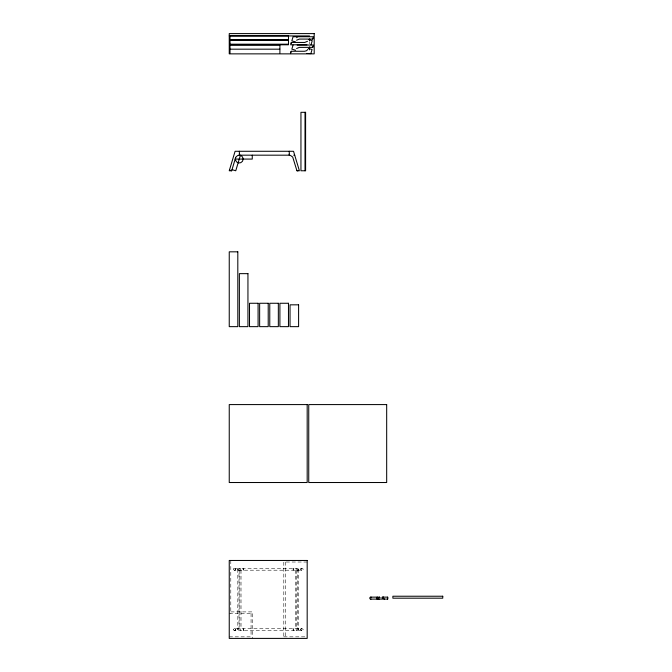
<?xml version="1.0" encoding="UTF-8"?>
<svg xmlns="http://www.w3.org/2000/svg" width="672" height="672" viewBox="0 0 672 672"><rect width="100%" height="100%" fill="white"/><g stroke="black" fill="none" stroke-linecap="round" stroke-linejoin="round"><path stroke-width="0.5" stroke-dasharray="3.36 2.52" d="M237.812 570.2L237.821 569.226L238.846 570.2M297.57 628.656L298.603 629.63L298.603 628.656M234.587 570.2A0.991 0.991 0 0 0 235.57 569.344L235.57 569.117A0.991 0.991 0 0 0 234.587 568.226M234.587 630.605A0.991 0.991 0 0 0 235.57 629.748L235.57 629.521A0.991 0.991 0 0 0 234.587 628.622M301.829 568.226A0.991 0.991 0 0 0 300.854 569.083L300.846 569.344A0.991 0.991 0 0 0 301.829 570.2M301.829 630.605A0.991 0.991 0 0 1 300.854 629.748L300.854 629.521A0.991 0.991 0 0 1 301.829 628.622M237.812 628.656L237.821 629.63L238.846 628.656M298.603 570.2L298.603 569.226L297.57 570.2M243.214 570.125L243.197 568.285L243.172 570.2M293.236 568.26L293.236 570.192M293.236 628.664L293.236 630.596M240.013 568.252L239.123 568.747L238.98 570.2L238.988 629.63L240.013 630.605M296.402 630.605L297.436 629.63L297.436 570.2L297.301 568.747L296.402 568.252M307.18 562.019L283.802 562.019L283.802 638.4M230.798 611.898L252.622 611.898L252.622 638.4M229.244 613.46L252.622 613.46M229.244 636.838L252.622 636.838M283.802 636.838L307.18 636.838M301.753 628.69A0.966 0.924 -90 0 0 300.854 629.656L300.846 629.748M309.515 41.916L309.515 43.907M298.603 569.226L298.603 629.63M296.57 570.2L296.57 628.656M296.167 568.252L296.167 570.2M296.167 628.656L296.167 630.605M295.403 570.2L295.403 628.656M293.152 568.252L293.152 570.2M293.152 628.656L293.152 630.605M285.356 562.019L285.356 636.838M251.068 613.46L251.068 636.838M243.272 568.252L243.272 570.2M243.272 628.656L243.272 630.605M241.021 570.2L241.021 628.656M240.257 568.252L240.257 570.2M240.257 628.656L240.257 630.605M239.845 570.2L239.845 628.656M237.821 569.226L237.821 629.63M230.798 560.465L230.798 613.46M301.753 570.217A0.966 0.924 -90 0 1 300.854 569.251A0.966 0.924 -90 0 1 301.753 568.285M234.671 568.243A0.966 0.924 -90 0 1 235.57 569.209A0.966 0.924 -90 0 1 234.671 570.175M301.753 630.622A0.966 0.924 -90 0 1 300.854 629.656M234.671 628.648A0.966 0.924 -90 0 1 235.57 629.614A0.966 0.924 -90 0 1 234.671 630.571M243.272 629.63C243.18 632.276 243.172 626.976 243.272 629.63M233.176 568.991L234.175 570.2L302.249 570.2L303.282 569.226L302.249 568.252L234.175 568.252L233.176 568.991M233.176 629.395L234.175 630.605L302.249 630.605L303.282 629.63L302.249 628.656L234.175 628.656L233.176 629.395"/><path stroke-width="1.01" d="M239.375 154.232L239.375 155.173L289.254 155.182L289.254 154.232M387.643 597.173L387.635 599.08L387.719 597.139L382.259 597.139L382.267 598.114L383.292 597.139M240.425 155.182L235.754 170.772L232.016 169.655M235.528 157.962L231.68 170.772L229.446 170.1M307.49 41.311L304.735 42.454L291.362 42.454L290.657 44.789L306.944 44.755M290.497 53.609L291.203 51.282L304.576 51.274L306.524 50.753L307.952 49.325M293.076 45.041L291.841 49.14L295.571 50.257M296.848 37.733L297.142 36.742M297.133 45.074L313.412 45.041L312.715 47.368L299.342 47.376L296.579 48.518M306.818 53.474L310.842 53.609L312.077 49.501L308.347 48.384M311.002 44.789L312.236 40.681L308.507 39.564M296.579 40.219L299.342 39.077L312.715 39.077L313.412 36.742L293.076 36.742L291.841 40.849L295.571 41.966M377.723 597.635L379.117 597.139A0.966 0.924 -90 0 1 379.957 597.752A0.991 0.991 0 0 0 379.033 597.114M290.262 155.291L292.69 157.03L296.948 170.772L297.931 170.772M229.244 35.935L309.515 35.935M313.001 38.136L312.715 39.068M230.017 39.883L288.473 39.883M230.017 40.135L288.473 40.135M230.017 40.471L288.473 40.471M291.077 43.394L291.362 42.462M230.017 44.201L288.473 44.201M313.001 46.427L312.715 47.368M290.917 52.223L291.203 51.282M293.672 155.182L294.706 155.182M235.192 159.079L252.26 159.079L252.26 155.182M231.672 170.772L229.244 170.772L235.091 151.284L293.538 151.284L299.384 170.772L296.957 170.772M370.742 597.139L377.462 597.139M387.719 599.088L378.622 599.088L377.622 598.357M370.742 599.122L377.462 599.122M384.468 599.088L383.569 598.592L383.435 597.139M382.267 597.139L382.267 598.114M309.515 38.926L309.515 40.916M309.515 46.889L309.515 49.879M305.012 112.316L305.012 170.772M289.254 151.284L289.254 155.182M279.905 48.938L279.905 45.041L230.017 45.041L230.017 48.938M279.905 53.088L279.905 49.182L230.017 49.182L230.017 53.088M239.375 151.284L239.375 155.182M370.986 599.088A0.991 0.949 -90 0 1 369.852 598.475A0.991 0.949 -90 0 1 370.339 597.232A0.991 0.949 -90 0 1 371.557 597.635M379.294 599.054A0.991 0.991 0 0 1 379.033 599.088M314.194 33.6L229.244 33.6L229.244 53.861L314.194 53.861L314.194 33.6M288.473 35.818L230.017 35.818L230.017 44.789L288.473 44.789L288.473 35.818M305.6 112.316L300.947 112.316L300.947 170.772L305.6 170.772L305.6 112.316M237.812 251.824L229.244 251.824L229.244 326.651L237.812 326.651L237.812 251.824M247.943 273.647L239.375 273.647L239.375 326.651L247.943 326.651L247.943 273.647M258.082 303.265L249.505 303.265L249.505 326.651L258.082 326.651L258.082 303.265M268.212 303.265L259.636 303.265L259.636 326.651L268.212 326.651L268.212 303.265M278.342 303.265L269.766 303.265L269.766 326.651L278.342 326.651L278.342 303.265M288.473 303.265L279.905 303.265L279.905 326.651L288.473 326.651L288.473 303.265M298.603 304.828L290.035 304.828L290.035 326.651L298.603 326.651L298.603 304.828M307.18 404.586L229.244 404.586L229.244 482.521L307.18 482.521L307.18 404.586M386.677 404.586L308.742 404.586L308.742 482.521L386.677 482.521L386.677 404.586M307.18 560.465L229.244 560.465L229.244 638.4L307.18 638.4L307.18 560.465M442.756 596.232L392.876 596.232L392.876 598.181L442.756 598.181L442.756 596.232M243.155 159.197L243.054 158.189A3.898 3.898 0 0 0 235.36 158.962L235.46 159.978A3.898 3.898 0 0 0 243.155 159.197M378.126 598.836A0.991 0.949 -90 0 0 377.706 597.173A0.991 0.949 -90 0 0 376.547 598.391A0.991 0.949 -90 0 0 378.126 598.836"/></g></svg>
